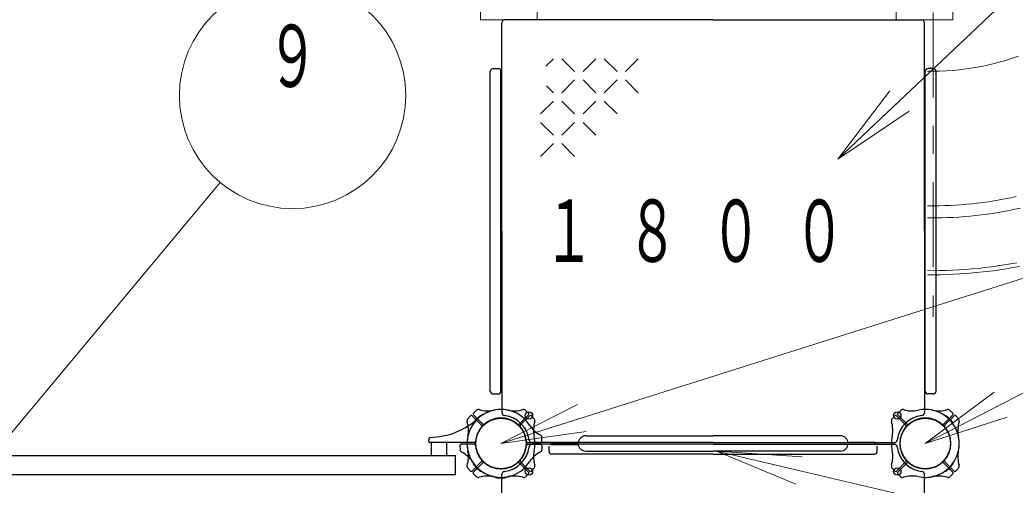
# Model space of a CAD drawing. Units: millimetres on the paper. Extents: x -385 to 0, y -594 to 267.
# Drawn here: x -229.07 to -193.89, y 158.29 to 174.73 of the extents above; entities that cross this region are included whole.
import ezdxf
from ezdxf.enums import TextEntityAlignment as Align

# ---------------------------------------------------------------- set-up
doc = ezdxf.new("R2010")
doc.units = ezdxf.units.MM
doc.linetypes.add('USER2', pattern=[6, 3, -1, 1, -1])
doc.layers.add('1_50', color=7, linetype='Continuous', lineweight=25)
doc.styles.add('ＭＳ ゴシック', font='')
doc.styles.get('ＭＳ ゴシック').set_extended_font_data('MS Gothic')

msp = doc.modelspace()

# ---------------------------------------------------------------- linework, layer by layer
at = {"layer": '1_50', "color": 1, "linetype": 'USER2', "lineweight": 13}
msp.add_line((-196.791, 198.99), (-196.791, 164.233), dxfattribs=at)
at = {"layer": '1_50', "lineweight": 13}
for p, q in [((-200.155, 169.802), (-176.083, 192.593)), ((-212.788, 174.728), (-212.788, 181.722)), ((-210.778, 181.722), (-210.778, 174.728)), ((-198.095, 174.728), (-198.095, 181.722)), ((-196.086, 180.089), (-196.086, 174.728)), ((-211.741, 174.728), (-212.788, 174.728)), ((-212.664, 174.728), (-212.688, 174.728)), ((-196.891, 174.728), (-212.091, 174.728)), ((-209.786, 174.728), (-210.902, 174.728)), ((-197.148, 174.728), (-198.095, 174.728)), ((-196.086, 174.728), (-196.955, 174.728)), ((-210.478, 173.089), (-210.211, 173.356)), ((-209.461, 172.906), (-209.911, 173.356)), ((-209.161, 172.906), (-208.711, 173.356)), ((-207.961, 172.906), (-208.411, 173.356)), ((-207.661, 172.906), (-207.211, 173.356)), ((-210.211, 172.156), (-210.45, 172.395)), ((-209.911, 172.156), (-209.461, 172.606)), ((-208.711, 172.156), (-209.161, 172.606)), ((-208.411, 172.156), (-207.961, 172.606)), ((-207.211, 172.156), (-207.661, 172.606)), ((-200.155, 169.802), (-198.32, 172.227)), ((-210.661, 171.406), (-210.211, 171.856)), ((-209.461, 171.406), (-209.911, 171.856)), ((-209.161, 171.406), (-208.711, 171.856)), ((-207.961, 171.406), (-208.411, 171.856)), ((-200.155, 169.802), (-197.977, 171.864)), ((-197.633, 171.501), (-200.155, 169.802)), ((-210.211, 170.656), (-210.661, 171.106)), ((-209.911, 170.656), (-209.461, 171.106)), ((-208.711, 170.656), (-209.161, 171.106)), ((-212.063, 159.758), (-176.992, 170.853)), ((-210.661, 169.906), (-210.211, 170.356)), ((-209.461, 169.906), (-209.911, 170.356)), ((-197.063, 159.758), (-176.734, 170.228)), ((-232.445, 156.449), (-221.991, 168.987)), ((-197.063, 159.758), (-194.625, 161.576)), ((-212.063, 159.758), (-209.353, 161.139)), ((-197.063, 159.758), (-194.396, 161.131)), ((-212.063, 159.758), (-209.202, 160.663)), ((-194.167, 160.687), (-197.063, 159.758)), ((-209.052, 160.186), (-212.063, 159.758)), ((-201.642, 158.315), (-204.449, 159.486)), ((-204.449, 159.486), (-201.414, 159.288)), ((-204.449, 159.486), (-201.528, 158.801)), ((-204.449, 159.486), (-176.808, 153.009))]:
    msp.add_line(p, q, dxfattribs=at)
at = {"layer": '1_50', "color": 4}
for p, q in [((-212.033, 167.258), (-212.033, 174.628)), ((-204.563, 174.728), (-211.933, 174.728)), ((-204.563, 174.728), (-197.193, 174.728)), ((-197.093, 167.258), (-197.093, 174.628)), ((-212.033, 167.258), (-212.033, 160.85)), ((-197.093, 167.258), (-197.093, 160.85)), ((-204.563, 159.788), (-210.97, 159.788)), ((-204.563, 159.728), (-210.97, 159.728)), ((-204.563, 159.788), (-198.155, 159.788)), ((-204.563, 159.728), (-198.155, 159.728)), ((-212.033, 152.258), (-212.033, 158.665)), ((-197.093, 152.258), (-197.093, 158.665))]:
    msp.add_line(p, q, dxfattribs=at)
at = {"layer": '1_50'}
for p, q in [((-212.443, 161.608), (-212.443, 172.908)), ((-212.343, 173.008), (-212.163, 173.008)), ((-212.063, 161.608), (-212.063, 172.908)), ((-197.063, 161.608), (-197.063, 172.908)), ((-196.783, 173.008), (-196.963, 173.008)), ((-196.683, 161.608), (-196.683, 172.908)), ((-212.343, 161.508), (-212.163, 161.508)), ((-196.783, 161.508), (-196.963, 161.508)), ((-213.041, 160.453), (-213.043, 160.455)), ((-212.758, 160.736), (-212.76, 160.738)), ((-196.368, 160.736), (-196.365, 160.738)), ((-196.085, 160.453), (-196.082, 160.455)), ((-214.535, 159.788), (-214.535, 159.338)), ((-213.991, 159.788), (-213.991, 159.338)), ((-210.303, 159.726), (-210.303, 159.79)), ((-210.303, 159.79), (-209.333, 159.79)), ((-210.303, 159.726), (-209.333, 159.726)), ((-209.063, 160.03), (-204.563, 160.03)), ((-200.063, 160.03), (-204.563, 160.03)), ((-198.823, 159.79), (-199.793, 159.79)), ((-198.823, 159.726), (-199.793, 159.726)), ((-198.823, 159.726), (-198.823, 159.79)), ((-210.363, 159.478), (-210.363, 159.658)), ((-204.563, 159.378), (-210.263, 159.378)), ((-209.063, 159.486), (-204.563, 159.486)), ((-200.063, 159.486), (-204.563, 159.486)), ((-204.563, 159.378), (-198.863, 159.378)), ((-198.763, 159.478), (-198.763, 159.658)), ((-240.456, 159.338), (-213.67, 159.338)), ((-213.67, 158.658), (-213.67, 159.338)), ((-213.041, 159.063), (-213.043, 159.06)), ((-196.085, 159.063), (-196.082, 159.06)), ((-240.456, 158.658), (-213.67, 158.658)), ((-212.758, 158.78), (-212.76, 158.777)), ((-196.368, 158.78), (-196.365, 158.777)), ((-212.263, 158.575), (-212.263, 158.571)), ((-211.863, 158.575), (-211.863, 158.571))]:
    msp.add_line(p, q, dxfattribs=at)
at = {"layer": '1_50', "color": 2}
for p, q in [((-212.704, 160.442), (-213.038, 160.775)), ((-213.037, 160.833), (-212.922, 160.94)), ((-211.421, 160.442), (-211.088, 160.775)), ((-211.089, 160.833), (-211.204, 160.94)), ((-197.704, 160.442), (-198.038, 160.775)), ((-198.037, 160.833), (-197.922, 160.94)), ((-196.421, 160.442), (-196.088, 160.775)), ((-196.089, 160.833), (-196.204, 160.94)), ((-213.138, 160.732), (-213.245, 160.617)), ((-212.747, 160.399), (-213.08, 160.733)), ((-211.379, 160.399), (-211.046, 160.733)), ((-210.988, 160.732), (-210.881, 160.617)), ((-198.138, 160.732), (-198.245, 160.617)), ((-197.747, 160.399), (-198.08, 160.733)), ((-196.379, 160.399), (-196.046, 160.733)), ((-195.988, 160.732), (-195.881, 160.617)), ((-214.612, 159.83), (-214.606, 159.935)), ((-213, 159.788), (-214.572, 159.788)), ((-213, 159.728), (-213.471, 159.728)), ((-211.125, 159.788), (-210.654, 159.788)), ((-211.125, 159.728), (-210.654, 159.728)), ((-210.614, 159.829), (-210.619, 159.975)), ((-213.511, 159.686), (-213.506, 159.541)), ((-210.614, 159.686), (-210.62, 159.529)), ((-212.747, 159.116), (-213.08, 158.783)), ((-212.704, 159.074), (-213.038, 158.741)), ((-211.421, 159.074), (-211.088, 158.741)), ((-211.379, 159.116), (-211.046, 158.783)), ((-197.747, 159.116), (-198.08, 158.783)), ((-197.704, 159.074), (-198.038, 158.741)), ((-196.421, 159.074), (-196.088, 158.741)), ((-196.379, 159.116), (-196.046, 158.783)), ((-213.138, 158.784), (-213.237, 158.89)), ((-213.037, 158.683), (-212.93, 158.584)), ((-211.089, 158.683), (-211.195, 158.584)), ((-210.988, 158.784), (-210.889, 158.89)), ((-198.138, 158.784), (-198.237, 158.89)), ((-198.037, 158.683), (-197.93, 158.584)), ((-196.089, 158.683), (-196.195, 158.584)), ((-195.988, 158.784), (-195.889, 158.89))]:
    msp.add_line(p, q, dxfattribs=at)
at = {"layer": '1_50', "lineweight": 13}
for points in [[(-208.835, 174.728), (-208.856, 174.728), (-208.877, 174.728), (-208.897, 174.728), (-208.918, 174.728), (-208.939, 174.728), (-208.959, 174.728), (-208.98, 174.728), (-209.001, 174.728), (-209.021, 174.728), (-209.042, 174.728), (-209.063, 174.728), (-209.083, 174.728), (-209.104, 174.728), (-209.125, 174.728), (-209.145, 174.728), (-209.166, 174.728), (-209.187, 174.728), (-209.207, 174.728), (-209.228, 174.728), (-209.249, 174.728), (-209.269, 174.728), (-209.29, 174.728), (-209.311, 174.728), (-209.331, 174.728), (-209.352, 174.728), (-209.373, 174.728), (-209.394, 174.728), (-209.414, 174.728), (-209.435, 174.728), (-209.456, 174.728), (-209.476, 174.728), (-209.497, 174.728), (-209.518, 174.728), (-209.538, 174.728), (-209.559, 174.728), (-209.58, 174.728), (-209.6, 174.728), (-209.621, 174.728), (-209.642, 174.728), (-209.662, 174.728), (-209.683, 174.728), (-209.704, 174.728), (-209.724, 174.728), (-209.745, 174.728), (-209.766, 174.728), (-209.786, 174.728)], [(-198.095, 174.728), (-198.115, 174.728), (-198.135, 174.728), (-198.155, 174.728), (-198.175, 174.728), (-198.195, 174.728), (-198.216, 174.728), (-198.236, 174.728), (-198.256, 174.728), (-198.276, 174.728), (-198.296, 174.728), (-198.316, 174.728), (-198.336, 174.728), (-198.356, 174.728), (-198.377, 174.728), (-198.397, 174.728), (-198.417, 174.728), (-198.437, 174.728), (-198.457, 174.728), (-198.477, 174.728), (-198.497, 174.728), (-198.517, 174.728), (-198.538, 174.728), (-198.558, 174.728), (-198.578, 174.728), (-198.598, 174.728), (-198.618, 174.728), (-198.638, 174.728), (-198.658, 174.728), (-198.678, 174.728), (-198.699, 174.728), (-198.719, 174.728), (-198.739, 174.728), (-198.759, 174.728), (-198.779, 174.728), (-198.799, 174.728), (-198.819, 174.728), (-198.839, 174.728), (-198.86, 174.728), (-198.88, 174.728), (-198.9, 174.728), (-198.92, 174.728), (-198.94, 174.728), (-198.96, 174.728), (-198.98, 174.728), (-199, 174.728), (-199.021, 174.728), (-199.041, 174.728), (-199.061, 174.728)], [(-193.769, 173.451), (-193.994, 173.372), (-194.221, 173.299), (-194.45, 173.233), (-194.681, 173.172), (-194.914, 173.118), (-195.147, 173.071), (-195.382, 173.029), (-195.618, 172.994), (-195.855, 172.966), (-196.093, 172.944), (-196.331, 172.928), (-196.569, 172.919), (-196.808, 172.916), (-196.991, 172.919)], [(-193.857, 168.481), (-194.05, 168.439), (-194.242, 168.401), (-194.436, 168.366), (-194.63, 168.333), (-194.824, 168.303), (-195.019, 168.276), (-195.214, 168.252), (-195.409, 168.23), (-195.605, 168.212), (-195.801, 168.196), (-195.997, 168.183), (-196.194, 168.173), (-196.39, 168.166), (-196.587, 168.161), (-196.783, 168.159), (-196.991, 168.161)], [(-193.704, 168.075), (-193.899, 168.033), (-194.095, 167.993), (-194.291, 167.956), (-194.487, 167.921), (-194.684, 167.89), (-194.882, 167.861), (-195.08, 167.836), (-195.278, 167.813), (-195.477, 167.792), (-195.675, 167.775), (-195.874, 167.761), (-196.074, 167.749), (-196.273, 167.74), (-196.473, 167.734), (-196.672, 167.731), (-196.872, 167.73), (-196.991, 167.732)], [(-193.826, 166.145), (-194.051, 166.104), (-194.278, 166.066), (-194.504, 166.031), (-194.732, 166), (-194.959, 165.972), (-195.187, 165.947), (-195.416, 165.925), (-195.644, 165.907), (-195.873, 165.892), (-196.102, 165.88), (-196.331, 165.872), (-196.561, 165.867), (-196.79, 165.865), (-196.991, 165.867)], [(-193.735, 166.015), (-193.966, 165.972), (-194.198, 165.932), (-194.431, 165.896), (-194.664, 165.863), (-194.898, 165.833), (-195.132, 165.807), (-195.367, 165.784), (-195.602, 165.765), (-195.837, 165.749), (-196.072, 165.737), (-196.307, 165.728), (-196.543, 165.723), (-196.778, 165.721), (-196.991, 165.723)]]:
    msp.add_lwpolyline(points, dxfattribs=at)
msp.add_circle((-219.43, 172.059), 4, dxfattribs=at)
at = {"layer": '1_50'}
for centre, radius in [((-211.073, 160.748), 0.13), ((-198.053, 160.748), 0.13), ((-212.063, 159.758), 0.891), ((-197.063, 159.758), 0.891), ((-211.073, 158.768), 0.13), ((-198.053, 158.768), 0.13)]:
    msp.add_circle(centre, radius, dxfattribs=at)
at = {"layer": '1_50', "color": 4}
for centre, start, end in [((-211.933, 174.628), 90, 180), ((-197.193, 174.628), 0, 90), ((-211.933, 160.85), 180, 263.2128), ((-197.193, 160.85), 276.7872, 0), ((-210.97, 159.888), 186.7872, 270), ((-210.97, 159.628), 90, 173.2128), ((-198.155, 159.888), 270, 353.2128), ((-198.155, 159.628), 6.7872, 90), ((-211.933, 158.665), 96.7872, 180), ((-197.193, 158.665), 0, 83.2128)]:
    msp.add_arc(centre, 0.1, start, end, dxfattribs=at)
at = {"layer": '1_50'}
for centre, radius, start, end in [((-212.343, 172.908), 0.1, 90, 180), ((-212.163, 172.908), 0.1, 0, 90), ((-196.963, 172.908), 0.1, 90, 180), ((-196.783, 172.908), 0.1, 0, 90), ((-212.343, 161.608), 0.1, 180, 270), ((-212.163, 161.608), 0.1, 270, 0), ((-196.963, 161.608), 0.1, 180, 270), ((-196.783, 161.608), 0.1, 270, 0), ((-213.029, 160.469), 0.02, 143.6269, 225), ((-212.063, 159.758), 1.22, 135, 143.6269), ((-212.063, 159.758), 1.22, 126.3731, 135), ((-212.774, 160.724), 0.02, 45, 126.3731), ((-212.063, 159.758), 1, 6.7872, 83.2128), ((-197.063, 159.758), 1, 96.7872, 173.2128), ((-196.351, 160.724), 0.02, 53.6269, 135), ((-197.063, 159.758), 1.22, 45, 53.6269), ((-197.063, 159.758), 1.22, 36.3731, 45), ((-196.097, 160.469), 0.02, 315, 36.3731), ((-209.063, 159.758), 0.272, 90, 270), ((-200.063, 159.758), 0.272, 270, 90), ((-212.063, 159.758), 1, 276.7872, 353.2128), ((-210.263, 159.478), 0.1, 180, 270), ((-198.863, 159.478), 0.1, 270, 0), ((-197.063, 159.758), 1, 186.7872, 263.2128), ((-213.029, 159.046), 0.02, 135, 216.3731), ((-212.063, 159.758), 1.22, 216.3731, 225), ((-197.063, 159.758), 1.22, 315, 323.6269), ((-196.097, 159.046), 0.02, 323.6269, 45), ((-212.063, 159.758), 1.22, 225, 233.6269), ((-212.774, 158.792), 0.02, 233.6269, 315), ((-196.351, 158.792), 0.02, 225, 306.3731), ((-197.063, 159.758), 1.22, 306.3731, 315), ((-212.243, 158.571), 0.02, 180, 261.3731), ((-212.063, 159.758), 1.22, 261.3731, 270), ((-212.063, 159.758), 1.22, 270, 278.6269), ((-211.883, 158.571), 0.02, 278.6269, 0)]:
    msp.add_arc(centre, radius, start, end, dxfattribs=at)
at = {"layer": '1_50', "color": 2}
for centre, radius, start, end in [((-213.009, 160.803), 0.04, 133, 225), ((-212.862, 160.859), 0.1, 72.4588, 133), ((-212.063, 159.758), 1.2, 77.7272, 135), ((-212.063, 159.758), 1.2, 90, 132.2172), ((-212.53, 161.907), 1, 252.4588, 282.2728), ((-212.063, 159.758), 1.2, 88.5675, 102.2728), ((-212.063, 159.758), 1.2, 32.7272, 90), ((-211.595, 161.907), 1, 257.7272, 287.5412), ((-211.264, 160.859), 0.1, 47, 107.5412), ((-211.116, 160.803), 0.04, 315, 47), ((-198.009, 160.803), 0.04, 133, 225), ((-197.862, 160.859), 0.1, 72.4588, 133), ((-197.53, 161.907), 1, 252.4588, 282.2728), ((-197.063, 159.758), 1.2, 45, 102.2728), ((-197.063, 159.758), 1.2, 77.7272, 91.4325), ((-196.595, 161.907), 1, 257.7272, 287.5412), ((-196.264, 160.859), 0.1, 47, 107.5412), ((-196.116, 160.803), 0.04, 315, 47), ((-214.616, 162.572), 2.6, 271.0842, 312.2172), ((-213.164, 160.557), 0.1, 137, 197.5412), ((-212.063, 159.758), 1.2, 135, 192.2728), ((-214.212, 160.225), 1, 347.7272, 17.5412), ((-213.108, 160.704), 0.04, 45, 137), ((-212.063, 159.758), 0.9, 90, 175.7293), ((-212.676, 160.47), 0.04, 225, 310.7293), ((-212.063, 159.758), 0.9, 49.2707, 135), ((-212.063, 159.758), 0.9, 45, 130.7293), ((-212.063, 159.758), 0.9, 4.2707, 90), ((-211.449, 160.47), 0.04, 229.2707, 315), ((-211.017, 160.704), 0.04, 43, 135), ((-209.913, 160.225), 1, 162.4588, 192.2728), ((-210.962, 160.557), 0.1, 342.4588, 43), ((-198.164, 160.557), 0.1, 137, 197.5412), ((-199.212, 160.225), 1, 347.7272, 17.5412), ((-198.108, 160.704), 0.04, 45, 137), ((-197.676, 160.47), 0.04, 225, 310.7293), ((-197.063, 159.758), 0.9, 49.2707, 135), ((-197.063, 159.758), 0.9, 45, 130.7293), ((-196.449, 160.47), 0.04, 229.2707, 315), ((-197.063, 159.758), 1.2, 347.7272, 45), ((-196.017, 160.704), 0.04, 43, 135), ((-194.913, 160.225), 1, 162.4588, 192.2728), ((-195.962, 160.557), 0.1, 342.4588, 43), ((-212.063, 159.758), 0.9, 135, 220.7293), ((-212.063, 159.758), 0.9, 139.2707, 225), ((-212.775, 160.371), 0.04, 319.2707, 45), ((-212.063, 159.758), 0.9, 319.2707, 45), ((-212.063, 159.758), 0.9, 315, 40.7293), ((-211.35, 160.371), 0.04, 135, 220.7293), ((-210.212, 160.947), 1, 212.7272, 242.5412), ((-197.063, 159.758), 0.9, 135, 220.7293), ((-197.063, 159.758), 0.9, 139.2707, 225), ((-197.775, 160.371), 0.04, 319.2707, 45), ((-197.063, 159.758), 0.9, 319.2707, 45), ((-197.063, 159.758), 0.9, 315, 40.7293), ((-196.35, 160.371), 0.04, 135, 220.7293), ((-214.572, 159.828), 0.04, 177, 270), ((-214.566, 159.933), 0.04, 91.0841, 177), ((-213.471, 159.688), 0.04, 90, 182), ((-212.063, 159.758), 1.2, 167.7272, 225), ((-213, 159.828), 0.04, 270, 355.7293), ((-213, 159.688), 0.04, 4.2707, 90), ((-211.125, 159.828), 0.04, 184.2707, 270), ((-211.125, 159.688), 0.04, 90, 175.7293), ((-212.063, 159.758), 1.2, 358.5675, 12.2728), ((-212.063, 159.758), 1.2, 347.7272, 1.4325), ((-210.719, 159.971), 0.1, 2, 62.5412), ((-210.719, 159.971), 0.1, 2, 62.5412), ((-210.654, 159.828), 0.04, 270, 2), ((-210.654, 159.688), 0.04, 358, 90), ((-197.063, 159.758), 1.2, 167.7272, 181.4325), ((-197.063, 159.758), 1.2, 178.5675, 192.2728), ((-197.063, 159.758), 1.2, 315, 12.2728), ((-213.406, 159.544), 0.1, 182, 242.5412), ((-213.914, 158.568), 1, 32.7272, 62.5412), ((-214.212, 159.29), 1, 342.4588, 12.2728), ((-212.063, 159.758), 0.9, 184.2707, 270), ((-212.063, 159.758), 0.9, 270, 355.7293), ((-210.212, 158.568), 1, 117.4588, 147.2728), ((-209.913, 159.29), 1, 167.7272, 197.5412), ((-210.719, 159.544), 0.1, 297.4588, 358), ((-199.212, 159.29), 1, 342.4588, 12.2728), ((-194.913, 159.29), 1, 167.7272, 197.5412), ((-212.063, 159.758), 1.2, 212.7272, 270), ((-212.775, 159.144), 0.04, 315, 40.7293), ((-212.676, 159.045), 0.04, 49.2707, 135), ((-212.063, 159.758), 0.9, 225, 310.7293), ((-212.063, 159.758), 0.9, 229.2707, 315), ((-212.063, 159.758), 1.2, 270, 327.2728), ((-211.449, 159.045), 0.04, 45, 130.7293), ((-211.35, 159.144), 0.04, 139.2707, 225), ((-197.775, 159.144), 0.04, 315, 40.7293), ((-197.676, 159.045), 0.04, 49.2707, 135), ((-197.063, 159.758), 0.9, 225, 310.7293), ((-197.063, 159.758), 0.9, 229.2707, 315), ((-196.449, 159.045), 0.04, 45, 130.7293), ((-196.35, 159.144), 0.04, 139.2707, 225), ((-213.164, 158.959), 0.1, 162.4588, 223), ((-213.108, 158.811), 0.04, 223, 315), ((-213.009, 158.712), 0.04, 135, 227), ((-212.063, 159.758), 1.2, 225, 282.2728), ((-211.116, 158.712), 0.04, 313, 45), ((-211.017, 158.811), 0.04, 225, 317), ((-210.962, 158.959), 0.1, 317, 17.5412), ((-198.164, 158.959), 0.1, 162.4588, 223), ((-198.108, 158.811), 0.04, 223, 315), ((-198.009, 158.712), 0.04, 135, 227), ((-197.063, 159.758), 1.2, 257.7272, 315), ((-196.116, 158.712), 0.04, 313, 45), ((-196.017, 158.811), 0.04, 225, 317), ((-195.962, 158.959), 0.1, 317, 17.5412), ((-212.862, 158.657), 0.1, 227, 287.5412), ((-212.53, 157.608), 1, 77.7272, 107.5412), ((-212.063, 159.758), 1.2, 257.7272, 271.4325), ((-211.595, 157.608), 1, 72.4588, 102.2728), ((-211.264, 158.657), 0.1, 252.4588, 313), ((-197.862, 158.657), 0.1, 227, 287.5412), ((-197.53, 157.608), 1, 77.7272, 107.5412), ((-197.063, 159.758), 1.2, 268.5675, 282.2728), ((-196.595, 157.608), 1, 72.4588, 102.2728), ((-196.264, 158.657), 0.1, 252.4588, 313)]:
    msp.add_arc(centre, radius, start, end, dxfattribs=at)

# ---------------------------------------------------------------- texts
at = {"layer": '1_50', "style": 'ＭＳ ゴシック', "width": 0.6}
msp.add_text('９', height=2.199, dxfattribs=at).set_placement((-219.43, 174.559), align=Align.TOP_CENTER)
at = {"layer": '1_50', "insert": (-210.563, 167.258), "char_height": 2.199, "attachment_point": 4, "style": 'ＭＳ ゴシック'}
msp.add_mtext('\\T1.64;\\W0.6;１８００', dxfattribs=at)

doc.saveas('drawing.dxf')
